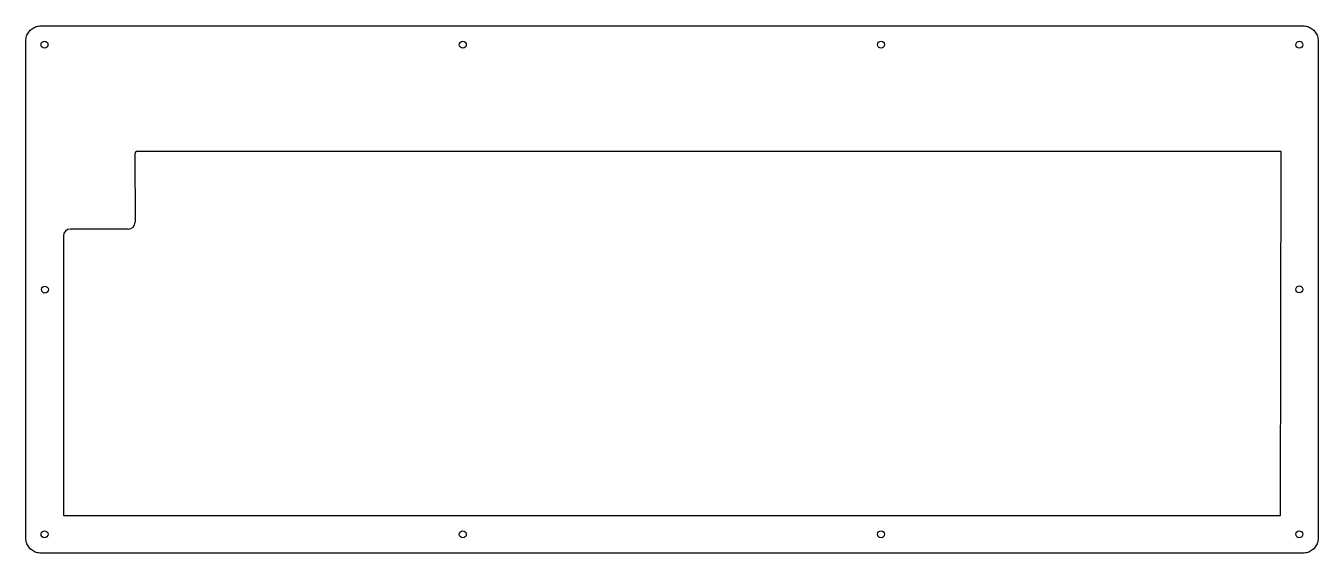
# Model space of a CAD drawing. Header units: millimetres. Extents: x -60 to 284, y -133 to 8.
import ezdxf

# ---------------------------------------------------------------- set-up
doc = ezdxf.new("R2010")
doc.units = ezdxf.units.MM
doc.layers.get('0').update_dxf_attribs({"linetype": 'CONTINUOUS'})

msp = doc.modelspace()

# ---------------------------------------------------------------- linework, layer by layer
for p, q in [((-58.32, 6.74, 65.66), (-58.06, 6.92, 65.66)), ((-58.06, 6.92, 65.66), (-57.79, 7.07, 65.66)), ((-57.79, 7.07, 65.66), (-57.5, 7.2, 65.66)), ((-57.5, 7.2, 65.66), (-57.21, 7.31, 65.66)), ((-57.21, 7.31, 65.66), (-56.9, 7.4, 65.66)), ((-56.9, 7.4, 65.66), (-56.6, 7.46, 65.66)), ((-56.6, 7.46, 65.66), (-56.28, 7.5, 65.66)), ((-56.28, 7.5, 65.66), (-55.97, 7.51, 65.66)), ((-55.97, 7.51, 65.66), (279.88, 7.51, 65.66)), ((279.88, 7.51, 65.66), (280.19, 7.5, 65.66)), ((280.19, 7.5, 65.66), (280.5, 7.46, 65.66)), ((280.5, 7.46, 65.66), (280.81, 7.4, 65.66)), ((280.81, 7.4, 65.66), (281.11, 7.31, 65.66)), ((281.11, 7.31, 65.66), (281.41, 7.2, 65.66)), ((281.41, 7.2, 65.66), (281.69, 7.07, 65.66)), ((281.69, 7.07, 65.66), (281.96, 6.92, 65.66)), ((281.96, 6.92, 65.66), (282.23, 6.74, 65.66)), ((-59.97, 3.51, 65.66), (-59.96, 3.82, 65.66)), ((-59.97, -128.74, 65.66), (-59.97, 3.51, 65.66)), ((-59.96, 3.82, 65.66), (-59.92, 4.13, 65.66)), ((-59.92, 4.13, 65.66), (-59.86, 4.44, 65.66)), ((-59.86, 4.44, 65.66), (-59.78, 4.74, 65.66)), ((-59.78, 4.74, 65.66), (-59.67, 5.04, 65.66)), ((-59.67, 5.04, 65.66), (-59.54, 5.32, 65.66)), ((-59.54, 5.32, 65.66), (-59.38, 5.6, 65.66)), ((-59.38, 5.6, 65.66), (-59.21, 5.86, 65.66)), ((-59.21, 5.86, 65.66), (-59.01, 6.1, 65.66)), ((-59.01, 6.1, 65.66), (-58.8, 6.34, 65.66)), ((-58.8, 6.34, 65.66), (-58.57, 6.55, 65.66)), ((-58.57, 6.55, 65.66), (-58.32, 6.74, 65.66)), ((282.23, 6.74, 65.66), (282.47, 6.55, 65.66)), ((282.47, 6.55, 65.66), (282.7, 6.34, 65.66)), ((282.7, 6.34, 65.66), (282.92, 6.1, 65.66)), ((282.92, 6.1, 65.66), (283.11, 5.86, 65.66)), ((283.11, 5.86, 65.66), (283.28, 5.6, 65.66)), ((283.28, 5.6, 65.66), (283.44, 5.32, 65.66)), ((283.44, 5.32, 65.66), (283.57, 5.04, 65.66)), ((283.57, 5.04, 65.66), (283.68, 4.74, 65.66)), ((283.68, 4.74, 65.66), (283.76, 4.44, 65.66)), ((283.76, 4.44, 65.66), (283.82, 4.13, 65.66)), ((283.82, 4.13, 65.66), (283.86, 3.82, 65.66)), ((283.86, 3.82, 65.66), (283.87, 3.51, 65.66)), ((283.87, 3.51, 65.66), (283.87, -128.74, 65.66)), ((-30.98, -26.6, 65.66), (-30.92, -44.7, 65.66)), ((274.01, -25.87, 65.66), (-30.26, -25.87, 65.66)), ((273.88, -122.74, 65.66), (274.01, -25.87, 65.66)), ((-32.76, -46.54, 65.66), (-48.13, -46.54, 65.66)), ((-49.97, -48.38, 65.66), (-49.97, -122.74, 65.66)), ((-49.97, -122.74, 65.66), (273.88, -122.74, 65.66)), ((-59.96, -129.05, 65.66), (-59.97, -128.74, 65.66)), ((-59.92, -129.37, 65.66), (-59.96, -129.05, 65.66)), ((-59.86, -129.67, 65.66), (-59.92, -129.37, 65.66)), ((-59.78, -129.98, 65.66), (-59.86, -129.67, 65.66)), ((-59.67, -130.27, 65.66), (-59.78, -129.98, 65.66)), ((-59.54, -130.56, 65.66), (-59.67, -130.27, 65.66)), ((-59.38, -130.83, 65.66), (-59.54, -130.56, 65.66)), ((283.44, -130.56, 65.66), (283.28, -130.83, 65.66)), ((283.57, -130.27, 65.66), (283.44, -130.56, 65.66)), ((283.68, -129.98, 65.66), (283.57, -130.27, 65.66)), ((283.76, -129.67, 65.66), (283.68, -129.98, 65.66)), ((283.82, -129.37, 65.66), (283.76, -129.67, 65.66)), ((283.86, -129.05, 65.66), (283.82, -129.37, 65.66)), ((283.87, -128.74, 65.66), (283.86, -129.05, 65.66)), ((-59.21, -131.09, 65.66), (-59.38, -130.83, 65.66)), ((-59.01, -131.34, 65.66), (-59.21, -131.09, 65.66)), ((-58.8, -131.57, 65.66), (-59.01, -131.34, 65.66)), ((-58.57, -131.78, 65.66), (-58.8, -131.57, 65.66)), ((-58.32, -131.98, 65.66), (-58.57, -131.78, 65.66)), ((-58.06, -132.15, 65.66), (-58.32, -131.98, 65.66)), ((-57.79, -132.31, 65.66), (-58.06, -132.15, 65.66)), ((-57.5, -132.44, 65.66), (-57.79, -132.31, 65.66)), ((-57.21, -132.55, 65.66), (-57.5, -132.44, 65.66)), ((-56.9, -132.63, 65.66), (-57.21, -132.55, 65.66)), ((-56.6, -132.69, 65.66), (-56.9, -132.63, 65.66)), ((-56.28, -132.73, 65.66), (-56.6, -132.69, 65.66)), ((-55.97, -132.74, 65.66), (-56.28, -132.73, 65.66)), ((279.88, -132.74, 65.66), (-55.97, -132.74, 65.66)), ((280.19, -132.73, 65.66), (279.88, -132.74, 65.66)), ((280.5, -132.69, 65.66), (280.19, -132.73, 65.66)), ((280.81, -132.63, 65.66), (280.5, -132.69, 65.66)), ((281.11, -132.55, 65.66), (280.81, -132.63, 65.66)), ((281.41, -132.44, 65.66), (281.11, -132.55, 65.66)), ((281.69, -132.31, 65.66), (281.41, -132.44, 65.66)), ((281.96, -132.15, 65.66), (281.69, -132.31, 65.66)), ((282.23, -131.98, 65.66), (281.96, -132.15, 65.66)), ((282.47, -131.78, 65.66), (282.23, -131.98, 65.66)), ((282.7, -131.57, 65.66), (282.47, -131.78, 65.66)), ((282.92, -131.34, 65.66), (282.7, -131.57, 65.66)), ((283.11, -131.09, 65.66), (282.92, -131.34, 65.66)), ((283.28, -130.83, 65.66), (283.11, -131.09, 65.66))]:
    msp.add_line(p, q)
for centre in [(-55.01, 2.5, 65.66), (56.29, 2.48, 65.66), (167.58, 2.51, 65.66), (278.88, 2.48, 65.66), (-54.91, -62.63, 65.66), (278.88, -62.6, 65.66), (-55, -127.72, 65.66), (56.29, -127.74, 65.66), (167.59, -127.71, 65.66), (278.84, -127.72, 65.66)]:
    msp.add_circle(centre, 0.924)
for centre, radius, start, end in [((-30.26, -26.59, 65.66), 0.72, 90, 180.1697), ((-48.13, -48.38, 65.66), 1.84, 90, 180), ((-32.76, -44.7, 65.66), 1.84, -90, 0)]:
    msp.add_arc(centre, radius, start, end)

doc.saveas('drawing.dxf')
